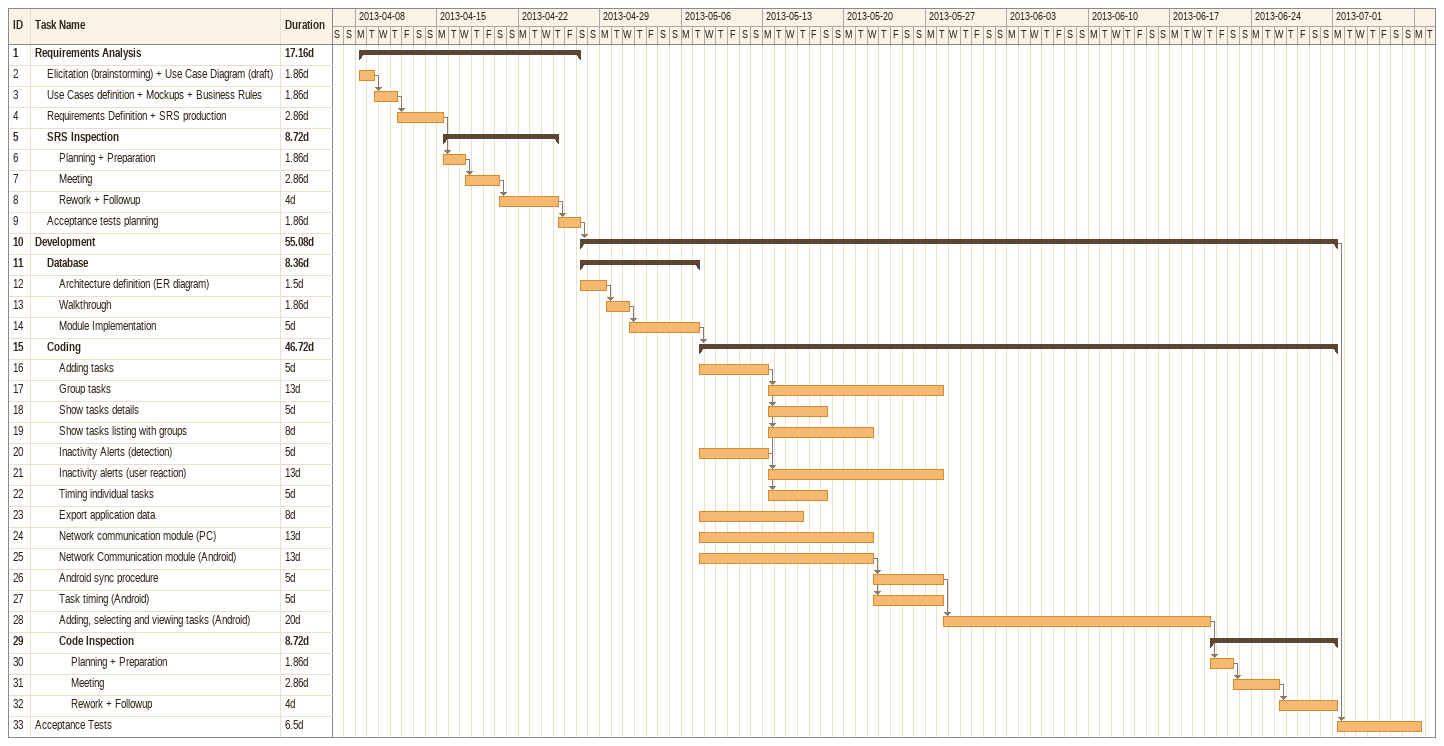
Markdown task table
| ID | Level | Task | Duration | Start | Finish | Predecessors |
|---|---|---|---|---|---|---|
| 1 | 1 | **Requirements Analysis** | 17.16d | 2013-04-08 | 2013-04-27 |  |
| 2 | 2 | Elicitation (brainstorming) + Use Case Diagram (draft) | 1.86d | 2013-04-08 | 2013-04-09 |  |
| 3 | 2 | Use Cases definition + Mockups + Business Rules | 1.86d | 2013-04-09 | 2013-04-11 | 2 |
| 4 | 2 | Requirements Definition + SRS production | 2.86d | 2013-04-11 | 2013-04-15 | 3 |
| 5 | 2 | **SRS Inspection** | 8.72d | 2013-04-15 | 2013-04-25 |  |
| 6 | 3 | Planning + Preparation | 1.86d | 2013-04-15 | 2013-04-17 | 4 |
| 7 | 3 | Meeting | 2.86d | 2013-04-17 | 2013-04-20 | 6 |
| 8 | 3 | Rework + Followup | 4d | 2013-04-20 | 2013-04-25 | 7 |
| 9 | 2 | Acceptance tests planning | 1.86d | 2013-04-25 | 2013-04-27 | 8 |
| 10 | 1 | **Development** | 55.08d | 2013-04-27 | 2013-07-01 | 9 |
| 11 | 2 | **Database** | 8.36d | 2013-04-27 | 2013-05-07 |  |
| 12 | 3 | Architecture definition (ER diagram) | 1.5d | 2013-04-27 | 2013-04-29 |  |
| 13 | 3 | Walkthrough | 1.86d | 2013-04-29 | 2013-05-01 | 12 |
| 14 | 3 | Module Implementation | 5d | 2013-05-01 | 2013-05-07 | 13 |
| 15 | 2 | **Coding** | 46.72d | 2013-05-07 | 2013-07-01 | 14 |
| 16 | 3 | Adding tasks | 5d | 2013-05-07 | 2013-05-13 |  |
| 17 | 3 | Group tasks | 13d | 2013-05-13 | 2013-05-28 | 16 |
| 18 | 3 | Show tasks details | 5d | 2013-05-13 | 2013-05-18 | 16 |
| 19 | 3 | Show tasks listing with groups | 8d | 2013-05-13 | 2013-05-22 | 16 |
| 20 | 3 | Inactivity Alerts (detection) | 5d | 2013-05-07 | 2013-05-13 |  |
| 21 | 3 | Inactivity alerts (user reaction) | 13d | 2013-05-13 | 2013-05-28 | 20 |
| 22 | 3 | Timing individual tasks | 5d | 2013-05-13 | 2013-05-18 | 16 |
| 23 | 3 | Export application data | 8d | 2013-05-07 | 2013-05-16 |  |
| 24 | 3 | Network communication module (PC) | 13d | 2013-05-07 | 2013-05-22 |  |
| 25 | 3 | Network Communication module (Android) | 13d | 2013-05-07 | 2013-05-22 |  |
| 26 | 3 | Android sync procedure | 5d | 2013-05-22 | 2013-05-28 | 25 |
| 27 | 3 | Task timing (Android) | 5d | 2013-05-22 | 2013-05-28 | 25 |
| 28 | 3 | Adding, selecting and viewing tasks (Android) | 20d | 2013-05-28 | 2013-06-20 | 26 |
| 29 | 3 | **Code Inspection** | 8.72d | 2013-06-20 | 2013-07-01 |  |
| 30 | 4 | Planning + Preparation | 1.86d | 2013-06-20 | 2013-06-22 | 28 |
| 31 | 4 | Meeting | 2.86d | 2013-06-22 | 2013-06-26 | 30 |
| 32 | 4 | Rework + Followup | 4d | 2013-06-26 | 2013-07-01 | 31 |
| 33 | 1 | Acceptance Tests | 6.5d | 2013-07-01 | 2013-07-08 | 10 |
